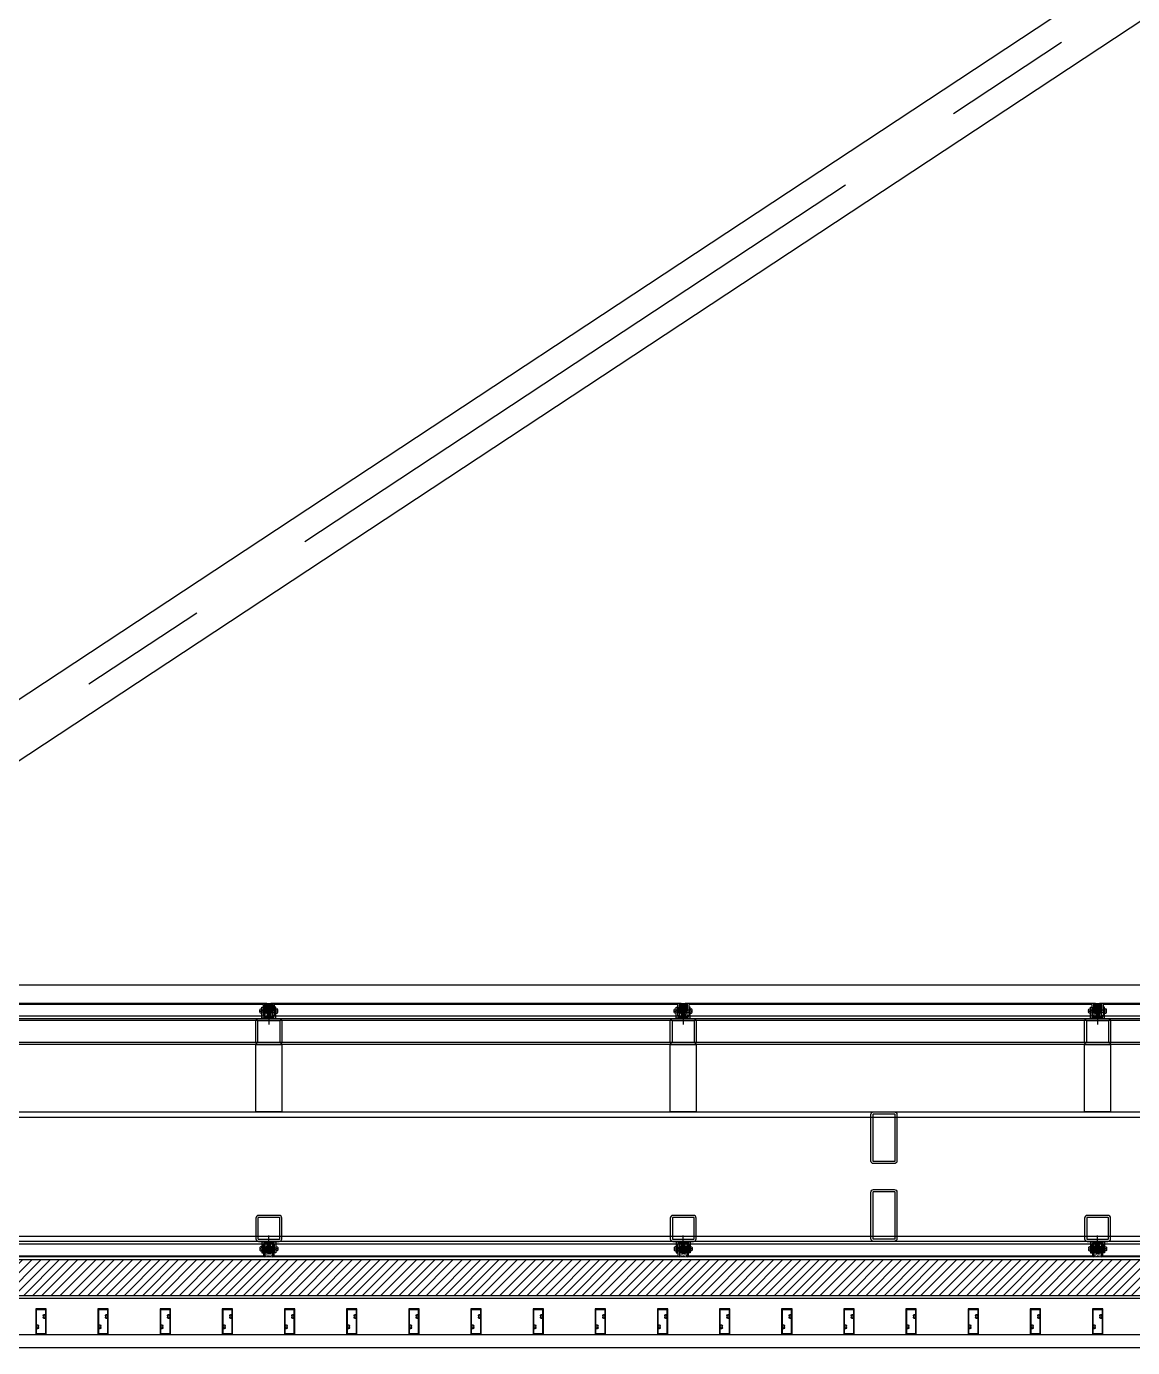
# Model space of a CAD drawing. Header units: millimetres. Extents: x 434053 to 1059003, y -2417481 to 936527.
# Drawn here: x 655193 to 657329, y -2249952 to -2247402 of the extents above; entities that cross this region are included whole.
import ezdxf

# ---------------------------------------------------------------- set-up
doc = ezdxf.new("R2010")
doc.units = ezdxf.units.MM
doc.header["$LTSCALE"] = 1000
doc.header["$MEASUREMENT"] = 0
for name, pattern in [('CENTER', [2, 1.25, -0.25, 0.25, -0.25]), ('HIDDEN', [9.525, 6.35, -3.175]), ('HIDDEN2', [4.7625, 3.175, -1.5875]), ('HIDDENX2', [19.05, 12.7, -6.35])]:
    doc.linetypes.add(name, pattern=pattern)
for name, color, linetype in [('ALUM', 1, 'Continuous'), ('ALUM-V', 11, 'Continuous'), ('ELASTOMER', 6, 'Continuous'), ('ELASTOMER-V', 241, 'Continuous'), ('ELASTROMER-V', 241, 'Continuous'), ('EXTRUSION-V', 141, 'Continuous'), ('EXTRUSION1', 4, 'Continuous'), ('EXTRUSION2', 133, 'Continuous'), ('FASTENER', 191, 'Continuous'), ('GRID', 8, 'CENTER'), ('HZHZNEWPLOTLAYER#@$TT', 7, 'Continuous'), ('SILICONE', 8, 'Continuous'), ('STEEL', 3, 'Continuous'), ('STEEL-V', 71, 'Continuous')]:
    doc.layers.add(name, color=color, linetype=linetype)

# ---------------------------------------------------------------- blocks, each defined once
blk = doc.blocks.new('20221118-LC01')
at = {"color": 0, "linetype": 'ByBlock'}
blk.add_lwpolyline([(0, 50), (0, 0), (20, 0), (20, 50)], close=True, dxfattribs=at)
blk.add_lwpolyline([(1.5, 48, -0.414214), (2, 48.5), (18, 48.5, -0.414214), (18.5, 48), (18.5, 38.7, -0.531846), (17.8, 38.2, 0.30357), (14, 37.5, 0.490314), (14.2, 36.4), (14.2, 36.3, 0.339327), (15.1, 36.4, -2.412658), (15.1, 33.6, 0.339327), (14.2, 33.7), (14.2, 33.6, 0.490314), (14, 32.5, 0.30357), (17.8, 31.8, -0.531846), (18.5, 31.3), (18.5, 2, -0.414214), (18, 1.5), (2, 1.5, -0.414214), (1.5, 2), (1.5, 11.3, -0.531846), (2.2, 11.8, 0.30357), (6, 12.5, 0.490314), (5.8, 13.6), (5.8, 13.7, 0.339327), (4.9, 13.6, -2.412658), (4.9, 16.4, 0.339327), (5.8, 16.3), (5.8, 16.4, 0.490314), (6, 17.5, 0.30357), (2.2, 18.2, -0.531846), (1.5, 18.7)], format="xyb", close=True, dxfattribs=at)
blk = doc.blocks.new('rivet6')
at = {"color": 0, "linetype": 'ByBlock'}
blk.add_line((0, 4), (0, -4), dxfattribs=at)
blk.add_lwpolyline([(-6, 2, 2.414214), (-8, 0, 2.414214), (-6, -2)], format="xyb", dxfattribs=at)
at = {"color": 0, "linetype": 'HIDDEN2'}
blk.add_lwpolyline([(0, 2), (-6, 2), (-6, -2), (0, -2)], dxfattribs=at)
at = {"color": 0, "linetype": 'ByBlock'}
for centre, radius, start, end in [((-8, 0), 2, 150, 210), ((-3, 0), 5, 306.8699, 53.1301)]:
    blk.add_arc(centre, radius, start, end, dxfattribs=at)
blk = doc.blocks.new('*U521')
at = {"linetype": 'ByBlock', "lineweight": -2}
for p, q in [((-5, 0.5), (-5, 0)), ((5, 0), (-5, 0)), ((-4.7, 0.9), (-3.5, 1.1)), ((4.7, 0.9), (-4.7, 0.9)), ((-3.5, 4.4), (-3.5, 1.1)), ((3.5, 1.1), (-3.5, 1.1)), ((2.7, 4.9), (-2.7, 4.9)), ((-2.3, 0.9), (-1.8, 1.1)), ((-1.8, 4.4), (-1.8, 1.1)), ((1.8, 4.4), (1.8, 1.1)), ((2.5, 0.9), (1.8, 1.1)), ((3.5, 4.4), (3.5, 1.1)), ((4.7, 0.9), (3.5, 1.1)), ((5, 0.5), (5, 0))]:
    blk.add_line(p, q, dxfattribs=at)
for centre, radius, start, end in [((-4.7, 0.5), 0.343, 90, 180), ((-2.7, 3.8), 1.09, 35.4009, 144.5991), ((0, 1.2), 3.66, 61.0594, 118.9406), ((2.7, 3.8), 1.09, 35.4009, 144.5991), ((4.7, 0.5), 0.343, 0, 90)]:
    blk.add_arc(centre, radius, start, end, dxfattribs=at)
at = {"layer": 'GRID', "ltscale": 0.5}
blk.add_line((0, 4.9), (0, -15.6), dxfattribs=at)
blk = doc.blocks.new('A$C5B83370A')
at = {"linetype": 'HIDDENX2'}
h = blk.add_hatch(dxfattribs=at)
h.set_pattern_fill('ANSI31', scale=100, style=0)
h.set_pattern_definition([(45, (-76141.112, 60033.225), (-8.8388348, 8.8388348), [])])
h.paths.add_polyline_path([(7633.4, -530), (7633.4, -600), (2117.4, -600), (2117.4, -530)])
at = {"layer": 'ELASTOMER-V'}
h = blk.add_hatch(dxfattribs=at)
h.set_pattern_fill('HONEY', color=256, scale=10, angle=17.1833, style=0)
h.set_pattern_definition([(17.183306, (2349.7459, 2189.9228), (1.47149637, 1.58814308), [1.25, -2.5]), (137.183306, (2349.7459, 2189.9228), (-2.11112044, 0.4802817), [1.25, -2.5]), (77.183306, (2349.7459, 2189.9228), (-0.63962407, 2.06842478), [-2.5, 1.25])])
edge = h.paths.add_edge_path()
edge.add_ellipse((4800, -49), major_axis=(-5.3, -5.3), ratio=1, start_angle=0, end_angle=360)
h = blk.add_hatch(dxfattribs=at)
h.set_pattern_fill('HONEY', color=256, scale=10, angle=17.1833, style=0)
h.set_pattern_definition([(17.183306, (3149.7459, 2189.9228), (1.47149637, 1.58814308), [1.25, -2.5]), (137.183306, (3149.7459, 2189.9228), (-2.11112044, 0.4802817), [1.25, -2.5]), (77.183306, (3149.7459, 2189.9228), (-0.63962407, 2.06842478), [-2.5, 1.25])])
edge = h.paths.add_edge_path()
edge.add_ellipse((5600, -49), major_axis=(-5.3, -5.3), ratio=1, start_angle=0, end_angle=360)
h = blk.add_hatch(dxfattribs=at)
h.set_pattern_fill('HONEY', color=256, scale=10, angle=17.1833, style=0)
h.set_pattern_definition([(17.183306, (3949.7459, 2189.9228), (1.47149637, 1.58814308), [1.25, -2.5]), (137.183306, (3949.7459, 2189.9228), (-2.11112044, 0.4802817), [1.25, -2.5]), (77.183306, (3949.7459, 2189.9228), (-0.63962407, 2.06842478), [-2.5, 1.25])])
edge = h.paths.add_edge_path()
edge.add_ellipse((6400, -49), major_axis=(-5.3, -5.3), ratio=1, start_angle=0, end_angle=360)
h = blk.add_hatch(dxfattribs=at)
h.set_pattern_fill('HONEY', color=256, scale=10, angle=17.1833, style=0)
h.set_pattern_definition([(17.183306, (2349.7459, 1663.929), (1.47149637, 1.58814308), [1.25, -2.5]), (137.183306, (2349.7459, 1663.929), (-2.11112044, 0.4802817), [1.25, -2.5]), (77.183306, (2349.7459, 1663.929), (-0.63962407, 2.06842478), [-2.5, 1.25])])
edge = h.paths.add_edge_path()
edge.add_ellipse((4800, -511), major_axis=(-5.3, 5.3), ratio=1, start_angle=0, end_angle=360, ccw=False)
h = blk.add_hatch(dxfattribs=at)
h.set_pattern_fill('HONEY', color=256, scale=10, angle=17.1833, style=0)
h.set_pattern_definition([(17.183306, (3149.7459, 1663.929), (1.47149637, 1.58814308), [1.25, -2.5]), (137.183306, (3149.7459, 1663.929), (-2.11112044, 0.4802817), [1.25, -2.5]), (77.183306, (3149.7459, 1663.929), (-0.63962407, 2.06842478), [-2.5, 1.25])])
edge = h.paths.add_edge_path()
edge.add_ellipse((5600, -511), major_axis=(-5.3, 5.3), ratio=1, start_angle=0, end_angle=360, ccw=False)
h = blk.add_hatch(dxfattribs=at)
h.set_pattern_fill('HONEY', color=256, scale=10, angle=17.1833, style=0)
h.set_pattern_definition([(17.183306, (3949.7459, 1663.929), (1.47149637, 1.58814308), [1.25, -2.5]), (137.183306, (3949.7459, 1663.929), (-2.11112044, 0.4802817), [1.25, -2.5]), (77.183306, (3949.7459, 1663.929), (-0.63962407, 2.06842478), [-2.5, 1.25])])
edge = h.paths.add_edge_path()
edge.add_ellipse((6400, -511), major_axis=(-5.3, 5.3), ratio=1, start_angle=0, end_angle=360, ccw=False)
at = {"layer": 'SILICONE'}
h = blk.add_hatch(dxfattribs=at)
h.set_pattern_fill('AR-SAND', color=256, angle=-72.8167, style=0)
h.set_pattern_definition([(324.683306, (2349.746, 2191.9228), (1.8222089, 0.6294226), [0, -1.52, 0, -1.7, 0, -1.625]), (294.68331, (2349.746, 2191.9228), (3.2190227, -0.857036), [0, -0.82, 0, -1.37, 0, -0.525]), (254.683306, (2349.3825, 2193.098), (0.9254165, -2.9734687), [0, -0.5, 0, -1.8, 0, -2.35]), (244.68331, (2349.3825, 2193.098), (1.7265991, -2.6126552), [0, -0.25, 0, -1.18, 0, -1.35])])
edge = h.paths.add_edge_path()
edge.add_line((4792.5, -49), (4792.5, -35))
edge.add_arc((4800, 0), 35.8, 257.9147, 282.0853)
edge.add_line((4807.5, -35), (4807.5, -35.5))
edge.add_line((4807.5, -35.5), (4807.5, -48.8))
edge.add_arc((4800, -49), 7.5, 1.0837, 179.9808)
h = blk.add_hatch(dxfattribs=at)
h.set_pattern_fill('AR-SAND', color=256, angle=-72.8167, style=0)
h.set_pattern_definition([(324.683306, (3149.746, 2191.9228), (1.8222089, 0.6294226), [0, -1.52, 0, -1.7, 0, -1.625]), (294.68331, (3149.746, 2191.9228), (3.2190227, -0.857036), [0, -0.82, 0, -1.37, 0, -0.525]), (254.683306, (3149.3825, 2193.098), (0.9254165, -2.9734687), [0, -0.5, 0, -1.8, 0, -2.35]), (244.68331, (3149.3825, 2193.098), (1.7265991, -2.6126552), [0, -0.25, 0, -1.18, 0, -1.35])])
edge = h.paths.add_edge_path()
edge.add_line((5592.5, -49), (5592.5, -35))
edge.add_arc((5600, 0), 35.8, 257.9147, 282.0853)
edge.add_line((5607.5, -35), (5607.5, -35.5))
edge.add_line((5607.5, -35.5), (5607.5, -48.8))
edge.add_arc((5600, -49), 7.5, 1.0837, 179.9808)
h = blk.add_hatch(dxfattribs=at)
h.set_pattern_fill('AR-SAND', color=256, angle=-72.8167, style=0)
h.set_pattern_definition([(324.683306, (3949.746, 2191.9228), (1.8222089, 0.6294226), [0, -1.52, 0, -1.7, 0, -1.625]), (294.68331, (3949.746, 2191.9228), (3.2190227, -0.857036), [0, -0.82, 0, -1.37, 0, -0.525]), (254.683306, (3949.3825, 2193.098), (0.9254165, -2.9734687), [0, -0.5, 0, -1.8, 0, -2.35]), (244.68331, (3949.3825, 2193.098), (1.7265991, -2.6126552), [0, -0.25, 0, -1.18, 0, -1.35])])
edge = h.paths.add_edge_path()
edge.add_line((6392.5, -49), (6392.5, -35))
edge.add_arc((6400, 0), 35.8, 257.9147, 282.0853)
edge.add_line((6407.5, -35), (6407.5, -35.5))
edge.add_line((6407.5, -35.5), (6407.5, -48.8))
edge.add_arc((6400, -49), 7.5, 1.0837, 179.9808)
h = blk.add_hatch(dxfattribs=at)
h.set_pattern_fill('AR-SAND', color=256, angle=-72.8167, style=0)
h.set_pattern_definition([(324.683306, (2349.746, 1665.929), (1.8222089, 0.6294226), [0, -1.52, 0, -1.7, 0, -1.625]), (294.68331, (2349.746, 1665.929), (3.2190227, -0.857036), [0, -0.82, 0, -1.37, 0, -0.525]), (254.683306, (2349.3825, 1667.104), (0.9254165, -2.9734687), [0, -0.5, 0, -1.8, 0, -2.35]), (244.68331, (2349.3825, 1667.104), (1.7265991, -2.6126552), [0, -0.25, 0, -1.18, 0, -1.35])])
edge = h.paths.add_edge_path()
edge.add_line((4792.5, -511), (4792.5, -525))
edge.add_arc((4800, -560), 35.8, 77.9147, 102.0853, ccw=False)
edge.add_line((4807.5, -525), (4807.5, -524.5))
edge.add_line((4807.5, -524.5), (4807.5, -511.2))
edge.add_arc((4800, -511), 7.5, 180.0192, 358.9163, ccw=False)
h = blk.add_hatch(dxfattribs=at)
h.set_pattern_fill('AR-SAND', color=256, angle=-72.8167, style=0)
h.set_pattern_definition([(324.683306, (3149.746, 1665.929), (1.8222089, 0.6294226), [0, -1.52, 0, -1.7, 0, -1.625]), (294.68331, (3149.746, 1665.929), (3.2190227, -0.857036), [0, -0.82, 0, -1.37, 0, -0.525]), (254.683306, (3149.3825, 1667.104), (0.9254165, -2.9734687), [0, -0.5, 0, -1.8, 0, -2.35]), (244.68331, (3149.3825, 1667.104), (1.7265991, -2.6126552), [0, -0.25, 0, -1.18, 0, -1.35])])
edge = h.paths.add_edge_path()
edge.add_line((5592.5, -511), (5592.5, -525))
edge.add_arc((5600, -560), 35.8, 77.9147, 102.0853, ccw=False)
edge.add_line((5607.5, -525), (5607.5, -524.5))
edge.add_line((5607.5, -524.5), (5607.5, -511.2))
edge.add_arc((5600, -511), 7.5, 180.0192, 358.9163, ccw=False)
h = blk.add_hatch(dxfattribs=at)
h.set_pattern_fill('AR-SAND', color=256, angle=-72.8167, style=0)
h.set_pattern_definition([(324.683306, (3949.746, 1665.929), (1.8222089, 0.6294226), [0, -1.52, 0, -1.7, 0, -1.625]), (294.68331, (3949.746, 1665.929), (3.2190227, -0.857036), [0, -0.82, 0, -1.37, 0, -0.525]), (254.683306, (3949.3825, 1667.104), (0.9254165, -2.9734687), [0, -0.5, 0, -1.8, 0, -2.35]), (244.68331, (3949.3825, 1667.104), (1.7265991, -2.6126552), [0, -0.25, 0, -1.18, 0, -1.35])])
edge = h.paths.add_edge_path()
edge.add_line((6392.5, -511), (6392.5, -525))
edge.add_arc((6400, -560), 35.8, 77.9147, 102.0853, ccw=False)
edge.add_line((6407.5, -525), (6407.5, -524.5))
edge.add_line((6407.5, -524.5), (6407.5, -511.2))
edge.add_arc((6400, -511), 7.5, 180.0192, 358.9163, ccw=False)
at = {"linetype": 'HIDDENX2'}
for points in [[(4282.6, -530), (7633.2, -530)], [(7633.2, -600), (4282.6, -600)]]:
    blk.add_lwpolyline(points, dxfattribs=at)
at = {"layer": 'ALUM'}
blk.add_lwpolyline([(4282.6, -35), (4792.5, -35), (4792.5, -60), (4789.5, -60), (4789.5, -38), (4282.6, -38)], dxfattribs=at)
for points in [[(5589.5, -60), (5589.5, -38), (4810.5, -38), (4810.5, -60), (4807.5, -60), (4807.5, -35), (5592.5, -35), (5592.5, -60)], [(6389.5, -60), (6389.5, -38), (5610.5, -38), (5610.5, -60), (5607.5, -60), (5607.5, -35), (6392.5, -35), (6392.5, -60)], [(7189.5, -60), (7189.5, -38), (6410.5, -38), (6410.5, -60), (6407.5, -60), (6407.5, -35), (7192.5, -35), (7192.5, -60)]]:
    blk.add_lwpolyline(points, close=True, dxfattribs=at)
at = {"layer": 'ALUM', "linetype": 'ByBlock'}
blk.add_lwpolyline([(4282.6, -523), (4790.5, -523), (4790.5, -500), (4792.5, -500), (4792.5, -525), (4282.6, -525)], dxfattribs=at)
for points in [[(5592.5, -500), (5592.5, -525), (4807.5, -525), (4807.5, -500), (4809.5, -500), (4809.5, -523), (5590.5, -523), (5590.5, -500)], [(6392.5, -500), (6392.5, -525), (5607.5, -525), (5607.5, -500), (5609.5, -500), (5609.5, -523), (6390.5, -523), (6390.5, -500)], [(7192.5, -500), (7192.5, -525), (6407.5, -525), (6407.5, -500), (6409.5, -500), (6409.5, -523), (7190.5, -523), (7190.5, -500)]]:
    blk.add_lwpolyline(points, close=True, dxfattribs=at)
at = {"layer": 'ALUM-V'}
for p, q in [((4282.6, 0), (7633.2, 0)), ((4282.6, -60), (4789.5, -60)), ((4810.5, -60), (5589.5, -60)), ((5610.5, -60), (6389.5, -60)), ((6410.5, -60), (7189.5, -60)), ((4282.6, -500), (7990.5, -500))]:
    blk.add_line(p, q, dxfattribs=at)
at = {"layer": 'ELASTOMER'}
for centre in [(4800, -49), (5600, -49), (6400, -49)]:
    blk.add_ellipse(centre, major_axis=(-5.3, -5.3), ratio=1, start_param=2.356194490188446, end_param=8.639379797368033, dxfattribs=at)
at = {"layer": 'ELASTOMER', "extrusion": (0, 0, -1)}
for centre in [(4800, -511), (5600, -511), (6400, -511)]:
    blk.add_ellipse(centre, major_axis=(-5.3, 5.3), ratio=1, start_param=2.356194490188446, end_param=8.639379797368033, dxfattribs=at)
at = {"layer": 'ELASTROMER-V'}
for points in [[(4813.5, -65), (4786.5, -65), (4786.5, -64), (4813.5, -64)], [(5613.5, -65), (5586.5, -65), (5586.5, -64), (5613.5, -64)], [(6413.5, -65), (6386.5, -65), (6386.5, -64), (6413.5, -64)], [(4813.5, -495), (4786.5, -495), (4786.5, -496), (4813.5, -496)], [(4790.5, -500), (4789.5, -500), (4789.5, -517), (4790.5, -517)], [(4809.5, -500), (4810.5, -500), (4810.5, -517), (4809.5, -517)], [(5613.5, -495), (5586.5, -495), (5586.5, -496), (5613.5, -496)], [(5590.5, -500), (5589.5, -500), (5589.5, -517), (5590.5, -517)], [(5609.5, -500), (5610.5, -500), (5610.5, -517), (5609.5, -517)], [(6413.5, -495), (6386.5, -495), (6386.5, -496), (6413.5, -496)], [(6390.5, -500), (6389.5, -500), (6389.5, -517), (6390.5, -517)], [(6409.5, -500), (6410.5, -500), (6410.5, -517), (6409.5, -517)]]:
    blk.add_lwpolyline(points, close=True, dxfattribs=at)
at = {"layer": 'EXTRUSION-V'}
for p, q in [((7633.2, -605), (4282.6, -605)), ((4282.6, -675), (7633.2, -675)), ((4282.6, -700), (7633.2, -700))]:
    blk.add_line(p, q, dxfattribs=at)
at = {"layer": 'EXTRUSION2'}
for points in [[(4789.5, -61), (4808.5, -61), (4808.5, -64), (4786.5, -64), (4786.5, -43), (4789.5, -43)], [(4810.5, -61), (4791.5, -61), (4791.5, -64), (4813.5, -64), (4813.5, -43), (4810.5, -43)], [(5589.5, -61), (5608.5, -61), (5608.5, -64), (5586.5, -64), (5586.5, -43), (5589.5, -43)], [(5610.5, -61), (5591.5, -61), (5591.5, -64), (5613.5, -64), (5613.5, -43), (5610.5, -43)], [(6389.5, -61), (6408.5, -61), (6408.5, -64), (6386.5, -64), (6386.5, -43), (6389.5, -43)], [(6410.5, -61), (6391.5, -61), (6391.5, -64), (6413.5, -64), (6413.5, -43), (6410.5, -43)], [(4789.5, -499), (4808.5, -499), (4808.5, -496), (4786.5, -496), (4786.5, -517), (4789.5, -517)], [(4810.5, -499), (4791.5, -499), (4791.5, -496), (4813.5, -496), (4813.5, -517), (4810.5, -517)], [(5589.5, -499), (5608.5, -499), (5608.5, -496), (5586.5, -496), (5586.5, -517), (5589.5, -517)], [(5610.5, -499), (5591.5, -499), (5591.5, -496), (5613.5, -496), (5613.5, -517), (5610.5, -517)], [(6389.5, -499), (6408.5, -499), (6408.5, -496), (6386.5, -496), (6386.5, -517), (6389.5, -517)], [(6410.5, -499), (6391.5, -499), (6391.5, -496), (6413.5, -496), (6413.5, -517), (6410.5, -517)]]:
    blk.add_lwpolyline(points, close=True, dxfattribs=at)
at = {"layer": 'SILICONE'}
for points in [[(4792.5, -49), (4792.5, -35, 0.105857), (4807.5, -35), (4807.5, -35.5), (4807.5, -48.8, 0.990421), (4792.5, -49)], [(5592.5, -49), (5592.5, -35, 0.105857), (5607.5, -35), (5607.5, -35.5), (5607.5, -48.8, 0.990421), (5592.5, -49)], [(6392.5, -49), (6392.5, -35, 0.105857), (6407.5, -35), (6407.5, -35.5), (6407.5, -48.8, 0.990421), (6392.5, -49)], [(4792.5, -511), (4792.5, -525, -0.105857), (4807.5, -525), (4807.5, -524.5), (4807.5, -511.2, -0.990421), (4792.5, -511)], [(5592.5, -511), (5592.5, -525, -0.105857), (5607.5, -525), (5607.5, -524.5), (5607.5, -511.2, -0.990421), (5592.5, -511)], [(6392.5, -511), (6392.5, -525, -0.105857), (6407.5, -525), (6407.5, -524.5), (6407.5, -511.2, -0.990421), (6392.5, -511)]]:
    blk.add_lwpolyline(points, format="xyb", dxfattribs=at)
at = {"layer": 'STEEL'}
for points in [[(4825, -70), (4825, -110, -0.414214), (4820, -115), (4780, -115, -0.414214), (4775, -110), (4775, -70, -0.414214), (4780, -65), (4820, -65, -0.414214)], [(4821, -70), (4821, -110, -0.414214), (4820, -111), (4780, -111, -0.414214), (4779, -110), (4779, -70, -0.414214), (4780, -69), (4820, -69, -0.414214)], [(5625, -70), (5625, -110, -0.414214), (5620, -115), (5580, -115, -0.414214), (5575, -110), (5575, -70, -0.414214), (5580, -65), (5620, -65, -0.414214)], [(5621, -70), (5621, -110, -0.414214), (5620, -111), (5580, -111, -0.414214), (5579, -110), (5579, -70, -0.414214), (5580, -69), (5620, -69, -0.414214)], [(6425, -70), (6425, -110, -0.414214), (6420, -115), (6380, -115, -0.414214), (6375, -110), (6375, -70, -0.414214), (6380, -65), (6420, -65, -0.414214)], [(6421, -70), (6421, -110, -0.414214), (6420, -111), (6380, -111, -0.414214), (6379, -110), (6379, -70, -0.414214), (6380, -69), (6420, -69, -0.414214)], [(6012.5, -250), (6012.5, -340, -0.414214), (6007.5, -345), (5967.5, -345, -0.414214), (5962.5, -340), (5962.5, -250, -0.414214), (5967.5, -245), (6007.5, -245, -0.414214)], [(6008.5, -250), (6008.5, -340, -0.414214), (6007.5, -341), (5967.5, -341, -0.414214), (5966.5, -340), (5966.5, -250, -0.414214), (5967.5, -249), (6007.5, -249, -0.414214)], [(6012.5, -400), (6012.5, -490, -0.414214), (6007.5, -495), (5967.5, -495, -0.414214), (5962.5, -490), (5962.5, -400, -0.414214), (5967.5, -395), (6007.5, -395, -0.414214)], [(6008.5, -400), (6008.5, -490, -0.414214), (6007.5, -491), (5967.5, -491, -0.414214), (5966.5, -490), (5966.5, -400, -0.414214), (5967.5, -399), (6007.5, -399, -0.414214)], [(4825, -490), (4825, -450, 0.414214), (4820, -445), (4780, -445, 0.414214), (4775, -450), (4775, -490, 0.414214), (4780, -495), (4820, -495, 0.414214)], [(4821, -490), (4821, -450, 0.414214), (4820, -449), (4780, -449, 0.414214), (4779, -450), (4779, -490, 0.414214), (4780, -491), (4820, -491, 0.414214)], [(5625, -490), (5625, -450, 0.414214), (5620, -445), (5580, -445, 0.414214), (5575, -450), (5575, -490, 0.414214), (5580, -495), (5620, -495, 0.414214)], [(5621, -490), (5621, -450, 0.414214), (5620, -449), (5580, -449, 0.414214), (5579, -450), (5579, -490, 0.414214), (5580, -491), (5620, -491, 0.414214)], [(6425, -490), (6425, -450, 0.414214), (6420, -445), (6380, -445, 0.414214), (6375, -450), (6375, -490, 0.414214), (6380, -495), (6420, -495, 0.414214)], [(6421, -490), (6421, -450, 0.414214), (6420, -449), (6380, -449, 0.414214), (6379, -450), (6379, -490, 0.414214), (6380, -491), (6420, -491, 0.414214)]]:
    blk.add_lwpolyline(points, format="xyb", close=True, dxfattribs=at)
at = {"layer": 'STEEL-V', "linetype": 'HIDDEN'}
for p, q in [((7767.5, -69), (4282.6, -69)), ((7767.5, -111), (4282.6, -111)), ((4282.6, -255), (8850, -255)), ((4282.6, -485), (8850, -485))]:
    blk.add_line(p, q, dxfattribs=at)
at = {"layer": 'STEEL-V'}
for points in [[(4282.6, -65), (7633.2, -65)], [(7633.2, -115), (4282.6, -115)], [(4282.6, -245), (7633.2, -245)], [(7633.2, -495), (4282.6, -495)]]:
    blk.add_lwpolyline(points, dxfattribs=at)
for points in [[(4825, -115), (4825, -245), (4775, -245), (4775, -115)], [(5625, -115), (5625, -245), (5575, -245), (5575, -115)], [(6425, -115), (6425, -245), (6375, -245), (6375, -115)]]:
    blk.add_lwpolyline(points, close=True, dxfattribs=at)
at = {"layer": 'EXTRUSION1'}
for p in [(4350, -675), (4470, -675), (4590, -675), (4710, -675), (4830, -675), (4950, -675), (5070, -675), (5190, -675), (5310, -675), (5430, -675), (5550, -675), (5670, -675), (5790, -675), (5910, -675), (6030, -675), (6150, -675), (6270, -675), (6390, -675)]:
    blk.add_blockref('20221118-LC01', p, dxfattribs=at)
at = {"layer": 'FASTENER'}
for name, p, xscale, rotation in [('rivet6', (4792.5, -50.5), -0.9999999999999998, 180.000990947829), ('rivet6', (5592.5, -50.5), -0.9999999999999998, 180.000990947829), ('rivet6', (6392.5, -50.5), -0.9999999999999998, 180.000990947829), ('*U521', (4800, -499), -1, 180), ('*U521', (5600, -499), -1, 180), ('*U521', (6400, -499), -1, 180), ('rivet6', (4807.5, -509.5), -0.9999999999999999, 359.9990090520851), ('rivet6', (5607.5, -509.5), -0.9999999999999999, 359.9990090520851), ('rivet6', (6407.5, -509.5), -0.9999999999999999, 359.9990090520851)]:
    blk.add_blockref(name, p, dxfattribs=dict(at, xscale=xscale, rotation=rotation))
for p, rotation in [((4807.5, -50.5), 180.0009909479149), ((5607.5, -50.5), 180.0009909479149), ((6407.5, -50.5), 180.0009909479149), ((4792.5, -509.5), 359.999009052171), ((5592.5, -509.5), 359.999009052171), ((6392.5, -509.5), 359.999009052171)]:
    blk.add_blockref('rivet6', p, dxfattribs=dict(at, rotation=rotation))
for p in [(4800, -61), (5600, -61), (6400, -61)]:
    blk.add_blockref('*U521', p, dxfattribs=at)
blk = doc.blocks.new('A$C4AEA3CD0')
at = {"layer": 'GRID'}
blk.add_line((5670.7, 4092.96), (10970.7, 7587.96, 0), dxfattribs=at)
at = {"layer": 'STEEL-V'}
for p, q in [((6529.37, 4718.97), (10353.35, 7239.94, 0)), ((6584.05, 4636.02), (10408.03, 7157, 0))]:
    blk.add_line(p, q, dxfattribs=at)
blk.add_blockref('A$C5B83370A', (2470.7, 4337.96))

msp = doc.modelspace()

# ---------------------------------------------------------------- block references
at = {"layer": 'HZHZNEWPLOTLAYER#@$TT'}
msp.add_blockref('A$C4AEA3CD0', (648390.6, -2253589.6), dxfattribs=at)

doc.saveas('drawing.dxf')
